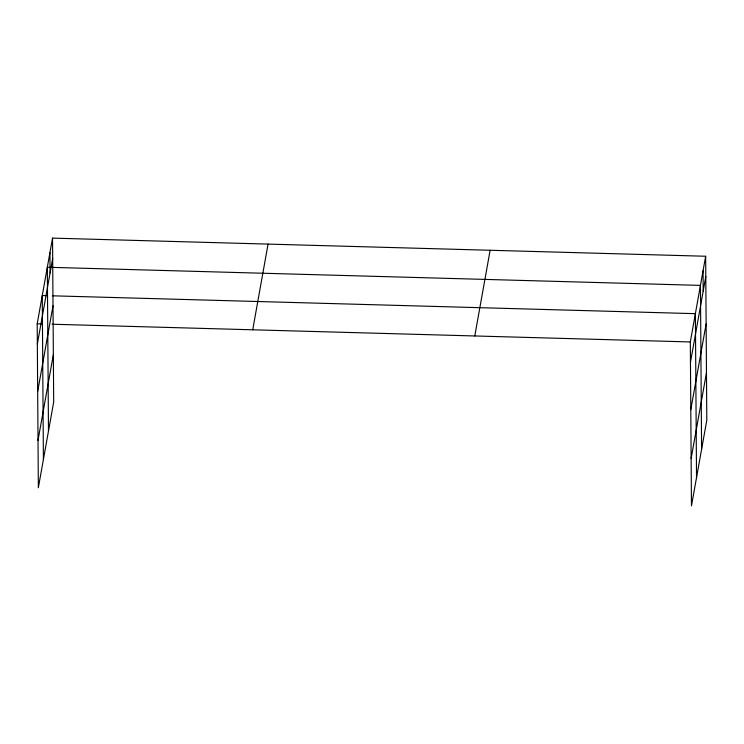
<?xml version="1.0" encoding="UTF-8"?>
<svg xmlns="http://www.w3.org/2000/svg" width="744" height="744" viewBox="0 0 744 744"><rect width="100%" height="100%" fill="white"/><g stroke="black" fill="none" stroke-linecap="round" stroke-linejoin="round"><path stroke-width="1.12" d="M52.536 238.117L53.68 402.048L38.344 487.748L37.2 323.807L52.536 238.117L705.656 256.252L706.8 420.193L691.464 505.883L690.32 341.952L705.656 256.252M37.34 344.1L52.684 258.401M37.674 391.502L53.01 305.803M38.009 440.336L53.354 354.646M252.728 329.797L268.063 244.097M474.784 335.963L490.129 250.272M690.46 362.235L705.796 276.545M690.785 409.637L706.13 323.947M691.13 458.481L706.465 372.791M46.844 295.656L42.259 295.526L43.403 459.467M52.582 295.814L695.38 313.67L696.524 477.611M37.2 323.807L41.785 323.938M52.108 324.226L690.32 341.952M703.052 270.825L703.192 291.109M701.583 449.329L700.439 285.389L47.328 267.254L48.472 431.185M49.932 252.681L50.071 272.964"/></g></svg>
